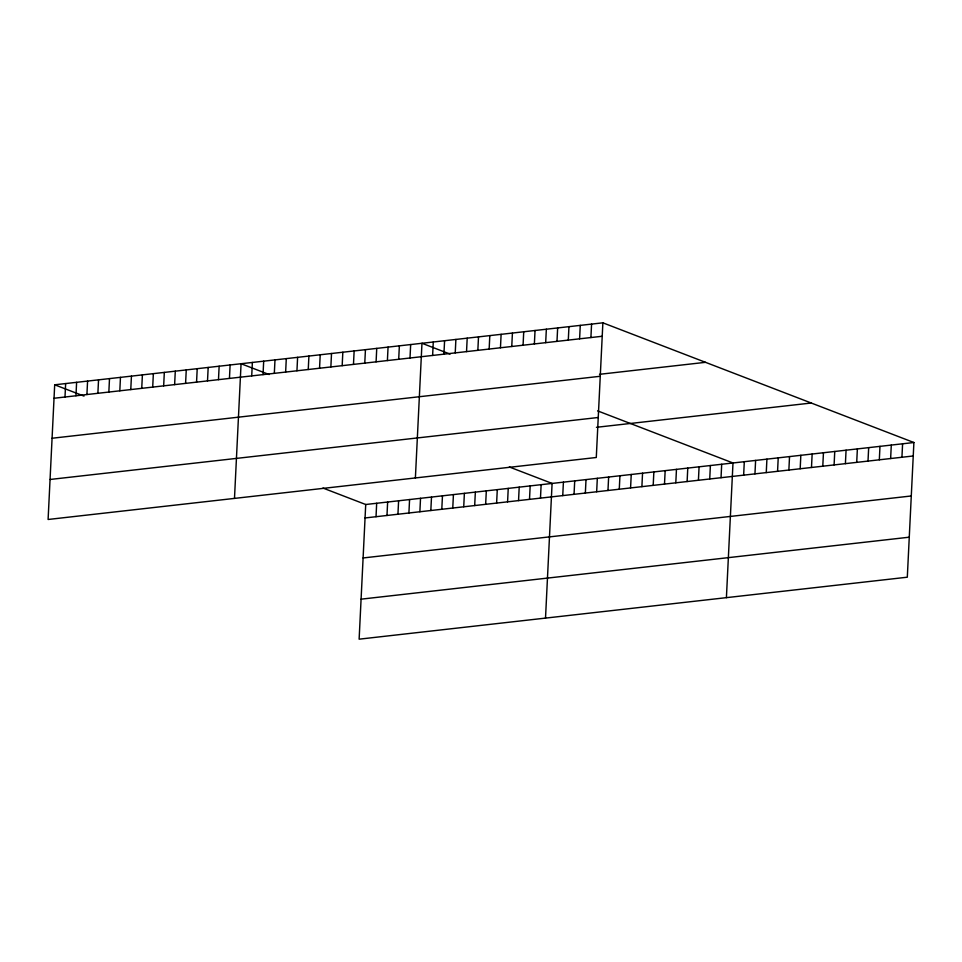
<?xml version="1.0" encoding="UTF-8"?>
<svg xmlns="http://www.w3.org/2000/svg" width="962" height="962" viewBox="0 0 962 962"><rect width="100%" height="100%" fill="white"/><g stroke="black" fill="none" stroke-linecap="round" stroke-linejoin="round"><path stroke-width="1.44" d="M54.69 384.8L48.1 519.48L596.284 457.491L602.873 322.823L54.69 384.8L84.007 396.091M64.995 397.017L65.644 383.561M75.962 395.779L76.611 382.323M86.917 394.528L87.578 381.084M97.883 393.29L98.545 379.846M108.85 392.051L109.5 378.607M119.817 390.812L120.466 377.369M130.772 389.574L131.433 376.13M141.739 388.335L142.4 374.891M152.705 387.097L153.355 373.653M163.672 385.858L164.322 372.414M174.627 384.62L175.288 371.164M185.594 383.381L186.255 369.925M196.561 382.142L197.21 368.687M207.515 380.892L208.177 367.448M218.482 379.653L219.144 366.209M229.449 378.415L230.11 364.971M234.487 498.4L241.065 363.732L269.18 374.543M251.719 375.901L252.381 362.458M263.023 374.627L263.684 361.171M274.326 373.34L274.988 359.896M285.642 372.066L286.291 358.622M296.945 370.791L297.607 357.335M308.249 369.504L308.91 356.06M319.552 368.23L320.214 354.786M330.868 366.955L331.517 353.499M342.171 365.668L342.833 352.224M353.475 364.394L354.136 350.95M364.778 363.119L365.44 349.675M322.943 488.047L365.716 504.509L359.127 639.177L907.31 577.2L913.9 442.52L602.873 322.823M376.094 361.844L376.743 348.388M376.022 516.714L376.671 503.27M387.397 360.558L388.059 347.114M386.977 515.476L387.638 502.032M398.701 359.283L399.362 345.839M397.943 514.237L398.605 500.793M410.004 358.008L410.666 344.552M408.91 512.999L409.572 499.543M415.392 477.946L421.969 343.278L450.072 354.088M419.877 511.76L420.526 498.304M432.623 355.447L433.273 342.003M430.832 510.521L431.493 497.065M443.927 354.172L444.588 340.716M441.798 509.271L442.46 495.827M455.23 352.886L455.892 339.442M452.765 508.032L453.427 494.588M466.534 351.611L467.195 338.167M463.732 506.794L464.381 493.35M477.849 350.336L478.499 336.88M474.687 505.555L475.348 492.111M489.153 349.05L489.814 335.606M485.654 504.316L486.315 490.873M500.456 347.775L501.118 334.331M496.62 503.078L497.282 489.634M511.76 346.5L512.421 333.056M507.587 501.839L508.237 488.395M523.075 345.214L523.725 331.77M518.542 500.601L519.203 487.157M534.379 343.939L535.04 330.495M529.509 499.362L530.17 485.906M545.682 342.664L546.344 329.22M540.476 498.124L541.137 484.668M556.986 341.39L557.647 327.934M545.514 618.097L552.092 483.429L509.331 466.979M568.302 340.103L568.951 326.659M562.746 495.598L563.407 482.154M579.605 338.828L580.266 325.384M574.049 494.324L574.711 480.88M590.908 337.554L591.57 324.098M585.353 493.049L586.014 479.593M596.668 491.762L597.318 478.318M607.972 490.488L608.633 477.044M619.275 489.213L619.937 475.757M630.579 487.926L631.24 474.482M641.894 486.652L642.544 473.208M653.198 485.377L653.859 471.933M664.501 484.09L665.163 470.646M675.805 482.816L676.466 469.372M687.121 481.541L687.77 468.097M698.424 480.266L699.073 466.81M709.728 478.98L710.389 465.536M721.031 477.705L721.692 464.261M726.406 597.655L732.996 462.975L597.63 410.882M743.65 475.144L744.299 461.7M754.954 473.869L755.615 460.425M766.257 472.595L766.918 459.139M777.561 471.308L778.222 457.864M788.876 470.033L789.525 456.589M800.18 468.759L800.841 455.303M811.483 467.472L812.144 454.028M822.787 466.197L823.448 452.753M834.102 464.923L834.751 451.479M845.406 463.648L846.067 450.192M856.709 462.361L857.37 448.917M868.013 461.087L868.674 447.643M879.328 459.812L879.977 446.356M890.632 458.525L891.293 445.081M901.935 457.251L902.596 443.807M54.028 398.256L602.212 336.267M599.518 374.314L705.507 362.325M52.068 438.251L600.264 376.274M50.06 479.473L598.244 417.496M596.44 427.308L811.267 403.018M365.716 504.509L913.9 442.52M365.055 517.953L913.239 455.976M363.095 557.96L911.291 495.971M361.087 599.17L909.27 537.193"/></g></svg>
